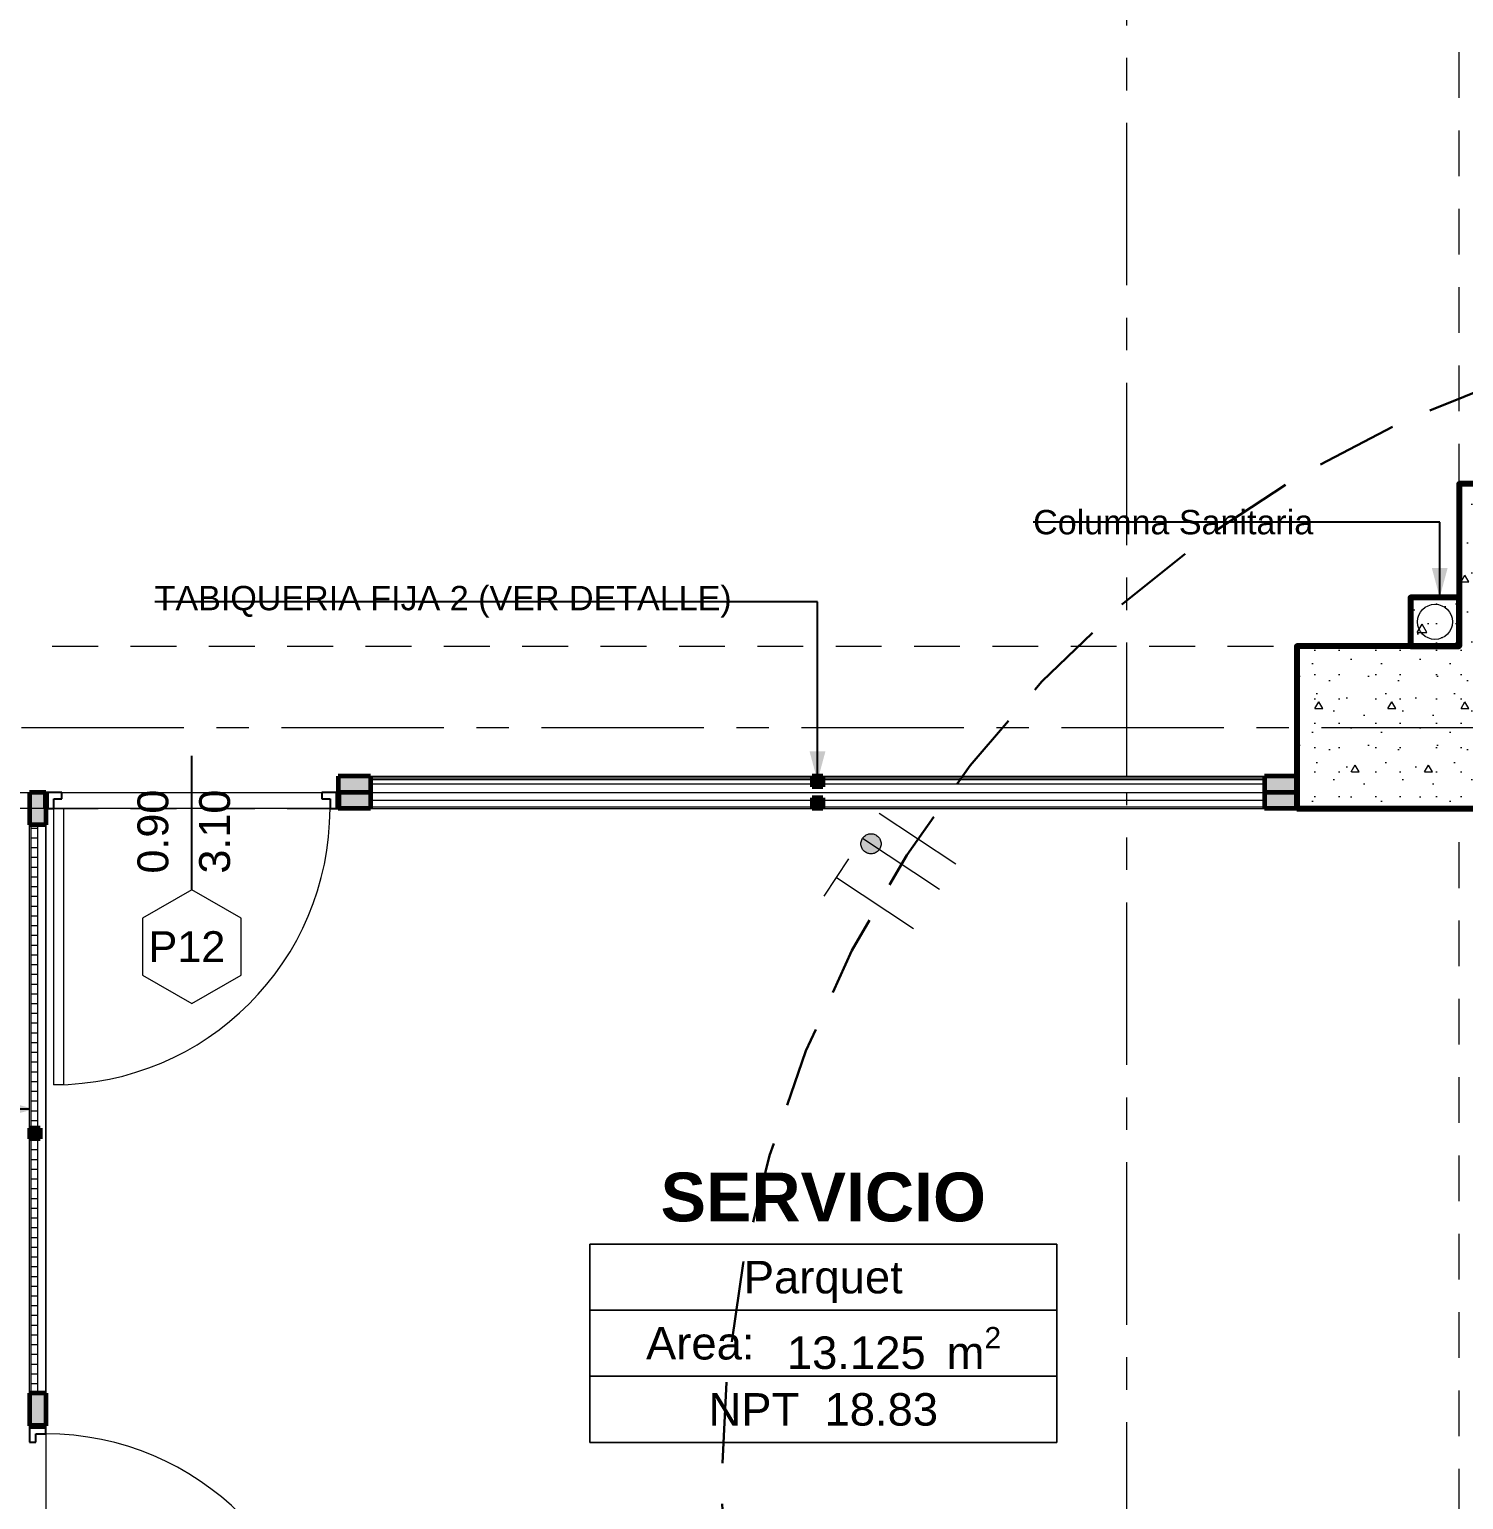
# Model space of a CAD drawing. Header units: inches. Extents: x -19 to 5698, y -728 to 92.
# Drawn here: x 416.67 to 421.083, y 27.573 to 32.099 of the extents above; entities that cross this region are included whole.
import ezdxf

# ---------------------------------------------------------------- set-up
doc = ezdxf.new("R2010")
doc.units = ezdxf.units.IN
doc.header["$MEASUREMENT"] = 0
doc.set_wipeout_variables(frame=1)
for name, pattern in [('HIDDEN', [0.375, 0.25, -0.125]), ('Hidden Line', [0.19561111164092998, 0.14111111164093, -0.05449999999999999]), ('Punto & Raya', [0.6499999999999999, 0.5, -0.07500000000000001, 0, -0.07500000000000001]), ('RAYITAS', [0.375, 0.25, -0.125]), ('Wipeout_Contour', [1, 0, -1])]:
    doc.linetypes.add(name, pattern=pattern)
doc.layers.get('0').update_dxf_attribs({"color": 61})
for name, color, linetype, lineweight in [('00 conduct tomacorr', 120, 'HIDDEN', 30), ('T-TECHO-E', 150, 'Continuous', 20), ('TOMACORRIENTE', 22, 'RAYITAS', 9)]:
    doc.layers.add(name, color=color, linetype=linetype, lineweight=lineweight)
for name, color, linetype in [('02 _ ARQ _ ALB _ Ejes Generales', 251, 'Continuous'), ('02 _ ARQ _ ALB _ Muros Interiores', 7, 'Continuous'), ('02 _ ARQ _ ZON _ Espacio.3D', 7, 'Continuous'), ('08 _ STR _ EXT _ 06 Columnas', 7, 'Continuous'), ('08 _ STR _ EXT _ 09 Vigas', 251, 'Continuous'), ('Acabado - Muros', 7, 'Continuous'), ('Estructura - Carga', 7, 'Continuous'), ('Marcador - Secciones', 7, 'Continuous'), ('MEP - HVAC', 7, 'Continuous'), ('Notas - Etiquetas', 7, 'Continuous')]:
    doc.layers.add(name, color=color, linetype=linetype)
doc.styles.add('Estilo_Generado_1', font='swisseb.ttf')
doc.styles.add('Estilo_Generado_4', font='swisse.ttf')
doc.styles.add('Estilo_Generado_7', font='swisse.ttf')
doc.dimstyles.new('Estilo_Generado__8', dxfattribs={"dimtxt": 0.18, "dimasz": 0.0912, "dimexe": 0.18, "dimexo": 0.0625, "dimgap": 0, "dimtad": 0, "dimtih": 1, "dimtoh": 1, "dimdec": 4, "dimzin": 0, "dimdsep": 46, "dimcen": 0.09, "dimadec": 0, "dimazin": 0, "dimtfac": 1, "dimtdec": 4, "dimtmove": 0, "dimatfit": 3, "dimldrblk": 'ARROWHEAD_5', "dimfxl": 1, "dimtolj": 1, "dimtzin": 0, "dimarcsym": 0})
pattern_1 = [(0, (370.0000762104419, 1.697355855867499e-08), (0, 0.0300000011921), [])]

# ---------------------------------------------------------------- blocks, each defined once
blk = doc.blocks.new('ARROWHEAD_5')
at = {"linetype": 'Continuous', "lineweight": 0}
blk.add_hatch(color=0, dxfattribs=at).paths.add_polyline_path([(-1, 0.2679), (0, 0), (-1, -0.2679)])
at = {"color": 0, "linetype": 'Continuous', "lineweight": 0}
blk.add_line((0, 0), (-1, 0), dxfattribs=at)
blk = doc.blocks.new('a')
at = {"layer": 'TOMACORRIENTE', "ltscale": 0.05}
h = blk.add_hatch(color=4, dxfattribs=at)
edge = h.paths.add_edge_path()
edge.add_arc((8.681340659677517e-07, 0.07519650031463243), 0.02105602172242709, 0, 360)
at = {"layer": 'TOMACORRIENTE', "color": 4}
for p, q in [((-0.1455289096584238, 0.09625420216161729), (-0.05149613484263682, 0.09625311656509439)), ((-0.09851252225053031, 0.09625365936335584), (-0.09851474842298558, -0.09657415667015812)), ((1.111223355110269e-06, 0.09625252203591117), (-1.111222900362918e-06, -0.09625252203591117)), ((0.06231964705284554, -0.09625324152125359), (0.06232186949910101, 0.09625180255034138))]:
    blk.add_line(p, q, dxfattribs=at)
blk.add_circle((8.681340659677517e-07, 0.07519650031463243), 0.02105602172264895, dxfattribs=at)
blk = doc.blocks.new('CABLE 3FACE')
at = {"layer": 'T-TECHO-E', "rotation": 59.94170052614085}
blk.add_blockref('a', (-1.138811267509254e-13, -1.968009089026168e-13), dxfattribs=at)

msp = doc.modelspace()

# ---------------------------------------------------------------- hatches: boundary and pattern name
at = {"layer": '08 _ STR _ EXT _ 06 Columnas', "linetype": 'Continuous', "lineweight": 9}
h = msp.add_hatch(dxfattribs=at)
h.set_pattern_fill('HORMIGÓN_EN_MASA_0002', style=0, pattern_type=2)
h.set_pattern_definition([(0, (370.0000762104419, 1.697355855867499e-08), (0, 0.3897114317029987), [0.024375, -0.200625]), (0, (370.1125762104421, 0.1948557248573936), (0, 0.3897114317029987), [0.024375, -0.200625]), (60.00000000000014, (370.0000762104419, 1.697355855867499e-08), (-0.3375000000000016, 0.1948557158514986), [0.024375, -0.200625]), (60.00000000000014, (370.2250762104418, 1.697355855867499e-08), (-0.3375000000000016, 0.1948557158514986), [0.024375, -0.200625]), (120.0000000000003, (370.0244512095478, 1.697355855867499e-08), (0.3375000000000002, 0.1948557158515009), [0.02437499999999999, -0.2006249999999999]), (120.0000000000003, (370.2494512140183, 1.697355855867499e-08), (0.3375000000000002, 0.1948557158515009), [0.02437499999999999, -0.2006249999999999]), (0, (370.0000762104419, 0.03750001697355856), (0, 0.075), [0, -0.075, 0, -0.1125]), (44.99999999999999, (370.0375762104418, 0.03750001697355856), (-0.05303300858899104, 0.05303300858899108), [0, -0.05624999999999999, 0, -0.09375])])
h.paths.add_polyline_path([(420.5700551342866, 29.70000023508707), (421.5700551342866, 29.70000023508707), (421.5700551342866, 30.70000023508707), (421.0700551342866, 30.70000023508687), (421.0700551342866, 30.20000023508712), (420.5700551342866, 30.20000023508745)])
at = {"layer": 'Estructura - Carga', "linetype": 'Continuous', "lineweight": 13}
h = msp.add_hatch(dxfattribs=at)
h.set_pattern_fill('HORMIGÓN_ARMADO_0002', color=251, style=0, pattern_type=2)
h.set_pattern_definition([(0, (370.0000762104419, 1.697355855867499e-08), (0, 0.3117691577510656), [0.0300000011921, -0.1500000059605]), (0, (370.0900762140182, 0.1558845894749596), (0, 0.3117691577510656), [0.0300000011921, -0.1500000059605]), (60.00000000000014, (370.0000762104419, 1.697355855867499e-08), (-0.2700000107289013, 0.1558845788755322), [0.0300000011921, -0.1500000059605]), (60.00000000000014, (370.1800762175944, 1.697355855867499e-08), (-0.2700000107289013, 0.1558845788755322), [0.0300000011921, -0.1500000059605]), (120.0000000000003, (370.030076211634, 1.697355855867499e-08), (0.2700000107289002, 0.1558845788755341), [0.03000000119209999, -0.1500000059604999]), (120.0000000000003, (370.2100762187865, 1.697355855867499e-08), (0.2700000107289002, 0.1558845788755341), [0.03000000119209999, -0.1500000059604999]), (0, (370.0000762104419, 0.03000001816565856), (0, 0.0600000023842), [0, -0.0600000023842, 0, -0.0900000035763]), (44.99999999999999, (370.030076211634, 0.03000001816565856), (-0.04242640855707682, 0.04242640855707686), [0, -0.04500000178815, 0, -0.07500000298025])])
h.paths.add_polyline_path([(420.9200551342869, 30.20000039029689), (421.0700551342866, 30.20000039029689), (421.0700551342866, 30.35000039029689), (420.9200551342869, 30.35000039029689)])

# ---------------------------------------------------------------- linework, layer by layer
at = {"layer": '02 _ ARQ _ ALB _ Ejes Generales', "color": 251, "linetype": 'Punto & Raya', "lineweight": 13, "true_color": 0x636466}
msp.add_line((375.8454747626183, 29.95000032164161), (424.5700551342866, 29.95000032164161), dxfattribs=at)
at = {"layer": '02 _ ARQ _ ALB _ Muros Interiores', "color": 152, "linetype": 'Continuous', "lineweight": 25}
msp.add_line((417.1700592984294, 29.45000034611759), (417.1700592984294, 29.86250034611759), dxfattribs=at)
at = {"layer": '02 _ ARQ _ ALB _ Muros Interiores', "color": 7, "linetype": 'Continuous', "lineweight": 80}
for p, q in [((416.7200592984295, 29.75000034611759), (416.7200592984295, 29.70000034611759)), ((416.7200592984295, 29.75000034611759), (416.7200592984295, 29.70000034611759)), ((416.7200592984295, 29.75000034611759), (416.7200592984295, 29.70000034611759)), ((417.6200592984296, 29.75000034611759), (417.6200592984296, 29.70000034611759)), ((417.6200592984296, 29.75000034611759), (417.6200592984296, 29.70000034611759)), ((417.6200592984296, 29.75000034611759), (417.6200592984296, 29.70000034611759)), ((416.6700841187999, 27.80000026295211), (416.7200841188001, 27.80000026295211)), ((416.6700841187999, 27.80000026295211), (416.7200841188001, 27.8000002629521)), ((416.6700841187999, 27.80000026295211), (416.7200841188001, 27.8000002629521))]:
    msp.add_line(p, q, dxfattribs=at)
at = {"layer": '02 _ ARQ _ ALB _ Muros Interiores', "color": 165, "linetype": 'Continuous', "lineweight": 25}
for p, q in [((416.7200592984295, 29.75000034611759), (416.7200592984295, 29.70000034611759)), ((416.7700592984297, 29.75000034611759), (416.7200592984295, 29.75000034611759)), ((416.7700592984297, 29.73000034611759), (416.7700592984297, 29.75000034611759)), ((417.5700592984294, 29.75000034611759), (417.5700592984294, 29.73000034611759)), ((417.6200592984296, 29.75000034611759), (417.5700592984294, 29.75000034611759)), ((417.6200592984296, 29.70000034611759), (417.6200592984296, 29.75000034611759)), ((416.7200592984295, 29.70000034611759), (416.7450592984296, 29.70000034611759)), ((416.7450592984296, 29.70000034611759), (416.7450592984296, 29.73000034611759)), ((416.7450592984296, 29.73000034611759), (416.7700592984297, 29.73000034611759)), ((417.5700592984294, 29.73000034611759), (417.5950592984295, 29.73000034611759)), ((417.5950592984295, 29.73000034611759), (417.5950592984295, 29.70000034611759)), ((417.5950592984295, 29.70000034611759), (417.6200592984296, 29.70000034611759)), ((416.7200841188001, 27.8000002629521), (416.6700841187999, 27.80000026295211)), ((416.6700841187999, 27.80000026295211), (416.6700841187999, 27.75000026295211)), ((416.7200841188001, 27.7750002629521), (416.7200841188001, 27.8000002629521)), ((416.6700841187999, 27.75000026295211), (416.6900841187999, 27.75000026295211)), ((416.6900841187999, 27.75000026295211), (416.6900841187999, 27.7750002629521)), ((416.6900841187999, 27.7750002629521), (416.7200841188001, 27.7750002629521))]:
    msp.add_line(p, q, dxfattribs=at)
at = {"layer": '02 _ ARQ _ ALB _ Muros Interiores', "color": 165, "linetype": 'Continuous', "lineweight": 15}
for p, q in [((416.7450592984296, 28.85000034611759), (416.7450592984296, 29.70000034611759)), ((416.7450592984296, 29.70000034611759), (416.7750592984294, 29.70000034611759)), ((416.7750592984294, 29.70000034611759), (416.7750592984294, 28.85000034611759)), ((416.7750592984294, 28.85000034611759), (416.7450592984296, 28.85000034611759))]:
    msp.add_line(p, q, dxfattribs=at)
at = {"layer": '02 _ ARQ _ ALB _ Muros Interiores', "color": 251, "linetype": 'Continuous', "lineweight": 13, "flags": 128}
msp.add_lwpolyline([(417.1700592984294, 29.10000034611759), (417.3216137440918, 29.18750034611759), (417.3216137440918, 29.36250034611759), (417.1700592984294, 29.45000034611759), (417.0185048527674, 29.36250034611759), (417.0185048527674, 29.18750034611759)], close=True, dxfattribs=at)
at = {"layer": '02 _ ARQ _ ALB _ Muros Interiores', "color": 165, "linetype": 'Continuous', "lineweight": 15}
for centre, radius, start, end in [((416.7450592984296, 29.70000034611758), 0.8499999999999979, 270, 0), ((416.7200841188001, 26.92500026295211), 0.8500000000000014, 0, 90)]:
    msp.add_arc(centre, radius, start, end, dxfattribs=at)
at = {"layer": '02 _ ARQ _ ZON _ Espacio.3D', "color": 251, "linetype": 'Continuous', "lineweight": 13}
for p, q in [((419.8310792600146, 28.3593901417997), (418.3945635457285, 28.3593901417997)), ((418.3945635457285, 28.3593901417997), (418.3945635457285, 27.74867585608542)), ((418.3945635457285, 28.3593901417997), (419.8310792600146, 28.3593901417997)), ((418.3945635457285, 28.15581871322827), (418.3945635457285, 28.3593901417997)), ((419.8310792600146, 27.74867585608542), (419.8310792600146, 28.3593901417997)), ((419.8310792600146, 28.3593901417997), (419.8310792600146, 28.15581871322827)), ((419.8310792600146, 28.15581871322827), (418.3945635457285, 28.15581871322827)), ((418.3945635457285, 28.15581871322827), (419.8310792600146, 28.15581871322827)), ((418.3945635457285, 27.95224728465685), (418.3945635457285, 28.15581871322827)), ((419.8310792600146, 28.15581871322827), (419.8310792600146, 27.95224728465685)), ((419.8310792600146, 27.95224728465685), (418.3945635457285, 27.95224728465685)), ((418.3945635457285, 27.95224728465685), (419.8310792600146, 27.95224728465685)), ((418.3945635457285, 27.74867585608542), (418.3945635457285, 27.95224728465685)), ((419.8310792600146, 27.95224728465685), (419.8310792600146, 27.74867585608542)), ((418.3945635457285, 27.74867585608542), (419.8310792600146, 27.74867585608542)), ((419.8310792600146, 27.74867585608542), (418.3945635457285, 27.74867585608542))]:
    msp.add_line(p, q, dxfattribs=at)
at = {"layer": '02 _ ARQ _ ZON _ Espacio.3D', "color": 254, "linetype": 'Continuous', "lineweight": 0, "flags": 128}
for points in [[(414.0700551383388, 31.00000032163725), (414.5700551383388, 31.00000032163739), (414.5700551383388, 29.74998101347711), (420.5700481401236, 29.7500003533238), (420.5700700919906, 30.20000023508768), (421.0700700919906, 30.20000023508735), (421.0700700919906, 30.7000002350871), (421.4200331329425, 30.70000021467843), (421.4200411236543, 31.90000021465182), (422.7701087219957, 31.89905952730669), (422.770109059792, 32.79905952730714), (421.4200427222654, 32.79906003402607), (421.4200401648254, 39.0000003212873), (421.0700551342898, 39.00000029845612), (421.0700551342902, 39.4000002984563), (420.6700551342901, 39.40000029845626), (420.6700331921379, 39.75049862547314), (414.5700401676054, 39.75049861763148), (414.5700551381133, 39.0000002956283), (414.0700551381133, 39.0000002956283)], [(421.420077084535, 26.99999999187103), (421.4200770845359, 29.70000023508712), (393.0700473158809, 29.70000032163695)]]:
    msp.add_lwpolyline(points, dxfattribs=at)
msp.add_lwpolyline([(421.4200770845359, 29.70000023508734), (416.7200771330586, 29.70000035332407), (416.7200771330586, 26.90000026295063), (421.0700770845347, 26.9000002629506), (421.0700770845347, 26.99999999187094), (421.4200770864782, 26.99999999041278)], close=True, dxfattribs=at)
at = {"layer": '08 _ STR _ EXT _ 06 Columnas', "color": 7, "linetype": 'Continuous', "lineweight": 80, "flags": 128}
msp.add_lwpolyline([(420.5700551342866, 29.70000023508707), (421.5700551342866, 29.70000023508707), (421.5700551342866, 30.70000023508707), (421.0700551342866, 30.70000023508687), (421.0700551342866, 30.20000023508712), (420.5700551342866, 30.20000023508745)], close=True, dxfattribs=at)
at = {"layer": '08 _ STR _ EXT _ 09 Vigas', "color": 251, "linetype": 'Hidden Line', "lineweight": 13, "true_color": 0x636466}
for p, q in [((421.0700551342866, 30.20000032162744), (421.0700551342866, 39.40000029562581)), ((414.5700551383466, 30.20000032162964), (421.0700551342866, 30.20000032162744)), ((421.0700551342866, 17.40000023503371), (421.0700551342866, 29.70000032162744))]:
    msp.add_line(p, q, dxfattribs=at)
at = {"layer": 'Acabado - Muros', "color": 7, "linetype": 'Continuous', "lineweight": 60}
for p, q in [((417.6200592861783, 29.80000683593518), (417.6200592861783, 29.75000683593517)), ((420.5700699129497, 29.80000789146994), (420.5700699129497, 29.75000789146994)), ((416.7200592984282, 29.75000054207413), (416.6700592984321, 29.74999990565443)), ((417.620059158492, 29.75000032163459), (417.620059158492, 29.70000032163459)), ((420.5700701030387, 29.75000032163458), (420.5700701030387, 29.70000032163458)), ((416.7200841188005, 27.80000021391395), (416.6700841188044, 27.79999957749425))]:
    msp.add_line(p, q, dxfattribs=at)
at = {"layer": 'Estructura - Carga', "color": 7, "linetype": 'Continuous', "lineweight": 80, "flags": 128}
msp.add_lwpolyline([(420.9200551342869, 30.20000039029689), (421.0700551342866, 30.20000039029689), (421.0700551342866, 30.35000039029689), (420.9200551342869, 30.35000039029689)], close=True, dxfattribs=at)
at = {"layer": 'MEP - HVAC', "color": 7, "linetype": 'Continuous', "lineweight": 13, "flags": 128}
msp.add_lwpolyline([(420.9950551342899, 30.22099973014181, -0.9999999999999999), (420.9950551342899, 30.3289997301418, -0.9999999999999999)], format="xyb", close=True, dxfattribs=at)

# ---------------------------------------------------------------- texts
at = {"layer": '02 _ ARQ _ ALB _ Muros Interiores', "color": 5, "lineweight": 25, "char_height": 0.095, "attachment_point": 7, "rotation": 89.99999999999999, "style": 'Estilo_Generado_4'}
for s, insert in [('\\A1;{\\pql;\\pt0;\\fSwis721 Ex BT|b0|i0|c0|p34;0.90\\fSwis721 Ex BT|b0|i0|c0|p34;\\A1{\\H.66x;\\S^  ;}\\fSwis721 Ex BT|b0|i0|c0|p34;\\fSwis721 Ex BT|b0|i0|c0|p34;}', (417.1251647984295, 29.50000034611759)), ('\\A1;{\\pql;\\pt0;\\fSwis721 Ex BT|b0|i0|c0|p34;3.10\\fSwis721 Ex BT|b0|i0|c0|p34;\\A1{\\H.66x;\\S^  ;}\\fSwis721 Ex BT|b0|i0|c0|p34;\\fSwis721 Ex BT|b0|i0|c0|p34;}', (417.3150345127156, 29.50000034611759))]:
    msp.add_mtext(s, dxfattribs=dict(at, insert=insert))
at = {"layer": '02 _ ARQ _ ALB _ Muros Interiores', "color": 5, "lineweight": 25, "insert": (417.0367335484293, 29.2275005604033), "char_height": 0.095, "attachment_point": 7, "style": 'Estilo_Generado_4'}
msp.add_mtext('\\A1;{\\pql;\\pt0;\\fSwis721 Ex BT|b0|i0|c0|p34;P12\\fSwis721 Ex BT|b0|i0|c0|p34;\\fSwis721 Ex BT|b0|i0|c0|p34;\\fSwis721 Ex BT|b0|i0|c0|p34;}', dxfattribs=at)
at = {"layer": '02 _ ARQ _ ZON _ Espacio.3D', "color": 251, "lineweight": 25, "attachment_point": 2}
for s, insert, char_height, style in [('\\A1;{\\pqc;\\pt0;\\fSwis721 Ex BT|b1|i0|c0|p34;SERVICIO}', (419.1128214028718, 28.57932442751398), 0.15, 'Estilo_Generado_1'), ('\\A1;{\\pqc;\\pt0;\\fSwis721 Ex BT|b0|i0|c238|p34;Parquet}', (419.1128214028718, 28.30760442751399), 0.1, 'Estilo_Generado_7'), ('\\A1;{\\pqc;\\pt0;\\fSwis721 Ex BT|b0|i0|c238|p34;Area: }', (418.7343066528715, 28.10403299894256), 0.1, 'Estilo_Generado_7'), ('\\A1;{\\pqc;\\pt0,0.3;\\fSwis721 Ex BT|b0|i0|c238|p34;13.125\\fSwis721 Ex BT|b0|i0|c238|p34;\\A1{\\H.66x;\\S^  ;}\\fSwis721 Ex BT|b0|i0|c238|p34; m\\fSwis721 Ex BT|b0|i0|c238|p34;\\A1{\\H.66x;\\S2^  ;}}', (419.3304216528718, 28.10403299894256), 0.1, 'Estilo_Generado_7'), ('\\A1;{\\pqc;\\pt0;\\fSwis721 Ex BT|b0|i0|c238|p34;NPT  18.83}', (419.1128214028718, 27.90046157037113), 0.1, 'Estilo_Generado_7')]:
    msp.add_mtext(s, dxfattribs=dict(at, insert=insert, char_height=char_height, style=style))
at = {"layer": 'Notas - Etiquetas', "color": 5, "linetype": 'Continuous', "lineweight": 35, "insert": (419.7586681425832, 30.58137954870161), "char_height": 0.07500000000000001, "attachment_point": 4, "style": 'Estilo_Generado_4'}
msp.add_mtext('\\A1;{\\pql;\\fSwis721 Ex BT|b0|i0|c0|p34;Columna Sanitaria}', dxfattribs=at)
at = {"layer": 'Notas - Etiquetas', "color": 171, "linetype": 'Continuous', "lineweight": 13, "insert": (417.0554640205405, 30.33682922098021), "char_height": 0.07500000000000001, "attachment_point": 4, "rotation": 2.050083703766039e-05, "style": 'Estilo_Generado_4'}
msp.add_mtext('\\A1;{\\pql;\\fSwis721 Ex BT|b0|i0|c0|p34;TABIQUERIA FIJA 2 (VER DETALLE)\\fSwis721 Ex BT|b0|i0|c0|p34; }', dxfattribs=at)

# ---------------------------------------------------------------- leaders
at = {"layer": 'Notas - Etiquetas', "color": 144, "linetype": 'Continuous', "lineweight": 13, "annotation_type": 0, "has_hookline": 1, "hookline_direction": 1, "text_width": 1.017139959432049}
msp.add_leader([(421.009741845276, 30.35000039029689), (421.009741845276, 30.58137954870161), (419.7586681425832, 30.58137954870161)], dimstyle='Estilo_Generado__8', dxfattribs=at)
at = {"layer": 'Notas - Etiquetas', "color": 144, "linetype": 'Continuous', "lineweight": 13, "annotation_type": 0, "has_hookline": 1, "text_width": 1.94817444219067}
for points, hookline_direction, horizontal_direction in [([(419.095064682685, 29.78500736370258), (419.0950644819604, 30.33682993257804), (417.0554640205405, 30.33682922098021)], 1, (0.9999999999999362, 3.57807105721967e-07, 0)), ([(416.6850717086177, 28.77499989690043), (416.2792682450331, 28.7749948482917), (416.2792682450331, 28.71401468397363)], 0, (1.272839404489742e-05, -0.999999999918994, 0))]:
    msp.add_leader(points, dimstyle='Estilo_Generado__8', dxfattribs=dict(at, hookline_direction=hookline_direction, horizontal_direction=horizontal_direction))

# ---------------------------------------------------------------- next in the draw order: wipeouts: each hides what was drawn before it
at = {"color": 254, "linetype": 'Wipeout_Contour', "lineweight": 0, "ltscale": 19596.56106953145}
msp.add_wipeout([(419.0952457505809, 29.733000320900306), (419.11174575021363, 29.733000320900306), (419.11174575021363, 29.70000032163458), (420.47007004081655, 29.70000032163458), (420.47007004081655, 29.750000323035056), (419.0952457505809, 29.750000323035056)], dxfattribs=at).dxf.layer = 'Acabado - Muros'
at = {"color": 254, "linetype": 'Wipeout_Contour', "lineweight": 0, "ltscale": 19578.04870199907}
msp.add_wipeout([(416.7200605702015, 29.65000030133656), (416.6700605712745, 29.64999966764875), (416.6700724529206, 28.716499651239015), (416.7030724513489, 28.71650006889689), (416.7030726673784, 28.69999994726598), (416.720072667878, 28.700000163295915)], dxfattribs=at).dxf.layer = 'Acabado - Muros'

# ---------------------------------------------------------------- next in the draw order: linework, layer by layer
at = {"layer": 'Acabado - Muros', "color": 7, "linetype": 'Continuous', "lineweight": 60}
for p, q in [((416.7200592984282, 29.75000054207413), (416.7200605712674, 29.65000054208223)), ((420.5700701030387, 29.75000032163458), (420.4700701030388, 29.75000032163458))]:
    msp.add_line(p, q, dxfattribs=at)

# ---------------------------------------------------------------- next in the draw order: wipeouts: each hides what was drawn before it
at = {"color": 254, "linetype": 'Wipeout_Contour', "lineweight": 0, "ltscale": 19589.04336003283}
msp.add_wipeout([(417.72005915360046, 29.750000319956715), (417.72005915360046, 29.70000032163459), (419.07874574376024, 29.70000032163459), (419.07874574376024, 29.7330003288223), (419.09524574735383, 29.7330003288223), (419.09524574735383, 29.750000319956715)], dxfattribs=at).dxf.layer = 'Acabado - Muros'
at = {"color": 254, "linetype": 'Wipeout_Contour', "lineweight": 0, "ltscale": 19578.03465274754}
msp.add_wipeout([(416.6700728790691, 28.68349964983346), (416.6700828436922, 27.899999577763), (416.72008284088434, 27.90000021043749), (416.7200726572581, 28.700000287178053), (416.70307266940637, 28.700000068175346), (416.7030728762423, 28.683500075672058)], dxfattribs=at).dxf.layer = 'Acabado - Muros'

# ---------------------------------------------------------------- next in the draw order: linework, layer by layer
at = {"layer": 'Acabado - Muros', "color": 7, "linetype": 'Continuous', "lineweight": 60}
for p, q in [((417.7200591584919, 29.75000032163459), (417.620059158492, 29.75000032163459)), ((416.7200828459613, 27.90000021390585), (416.7200841188005, 27.80000021391395))]:
    msp.add_line(p, q, dxfattribs=at)
at = {"layer": 'Acabado - Muros', "color": 251, "linetype": 'Continuous', "lineweight": 13, "flags": 128}
for points in [[(417.7200591536007, 29.75000032163459), (419.0952457509479, 29.75000032163459), (420.4700700408166, 29.75000032163458)], [(417.7200591536007, 29.70000032163459), (419.0787457509496, 29.70000032163459)], [(419.1117457509476, 29.70000032163459), (420.4700700408166, 29.70000032163458)], [(416.6700724532284, 28.71649965280486), (416.6700605712745, 29.64999966491697)], [(416.7200828459595, 27.9000002141826), (416.7200726632441, 28.70000016077432), (416.7200605712701, 29.65000030133656)], [(416.6700828459634, 27.899999577763), (416.6700728732676, 28.68349965280474)]]:
    msp.add_lwpolyline(points, dxfattribs=at)

# ---------------------------------------------------------------- next in the draw order: wipeouts: each hides what was drawn before it
at = {"color": 254, "linetype": 'Wipeout_Contour', "lineweight": 0, "ltscale": 13059.08276731367}
msp.add_wipeout([(419.078745750948, 29.70500032163458), (419.078745750948, 29.72500032163458), (417.7200591046883, 29.72500032163458), (417.7200591046883, 29.70500032163458)], dxfattribs=at).dxf.layer = 'Acabado - Muros'
at = {"color": 254, "linetype": 'Wipeout_Contour', "lineweight": 0, "ltscale": 13064.64855872236}
msp.add_wipeout([(420.470070066742, 29.70500032163457), (420.470070066742, 29.725000321634575), (419.1117457509479, 29.725000321634575), (419.1117457509479, 29.70500032163457)], dxfattribs=at).dxf.layer = 'Acabado - Muros'
at = {"color": 254, "linetype": 'Wipeout_Contour', "lineweight": 0, "ltscale": 13052.2066463546}
msp.add_wipeout([(416.6750605712728, 29.649999835789952), (416.67507245323037, 28.71649971645041), (416.69507245322853, 28.71649997101829), (416.695060571271, 29.650000090357832)], dxfattribs=at).dxf.layer = 'Acabado - Muros'
at = {"color": 254, "linetype": 'Wipeout_Contour', "lineweight": 0, "ltscale": 13052.17524717059}
msp.add_wipeout([(416.67507287326754, 28.683499716453085), (416.67508284596516, 27.89999964417321), (416.6950828459633, 27.89999989874109), (416.6950728732657, 28.683499971020964)], dxfattribs=at).dxf.layer = 'Acabado - Muros'

# ---------------------------------------------------------------- next in the draw order: hatches: boundary and pattern name
at = {"layer": 'Acabado - Muros', "linetype": 'Continuous', "lineweight": 0}
for points in [[(416.6700605712713, 29.64999990566253), (416.7200605712674, 29.65000054208223), (416.7200592984282, 29.75000054207413), (416.6700592984321, 29.74999990565443)], [(417.7200591584919, 29.70000032163459), (417.7200591584919, 29.75000032163459), (417.620059158492, 29.75000032163459), (417.620059158492, 29.70000032163459)], [(420.4700701030388, 29.70000032163458), (420.5700701030387, 29.70000032163458), (420.5700701030387, 29.75000032163458), (420.4700701030388, 29.75000032163458)], [(419.1117457509481, 29.73300032163459), (419.0787457509482, 29.73300032163459), (419.0787457509482, 29.70000032163459), (419.1117457509481, 29.70000032163459)], [(416.7030724532278, 28.71650007284545), (416.6700724532307, 28.71649965280845), (416.6700728732676, 28.68349965281112), (416.7030728732648, 28.68350007284813)], [(416.6700828459652, 27.89999957748615), (416.6700841188044, 27.79999957749425), (416.7200841188005, 27.80000021391395), (416.7200828459613, 27.90000021390585)]]:
    msp.add_hatch(color=254, dxfattribs=at).paths.add_polyline_path(points)
h = msp.add_hatch(dxfattribs=at)
h.set_pattern_fill('CONTRACHAPADO_0002', color=254, style=0, pattern_type=2)
h.set_pattern_definition(pattern_1)
h.paths.add_polyline_path([(416.6750605712728, 29.64999983578995), (416.6750724532303, 28.71649971645041), (416.6950724532285, 28.71649997101829), (416.6950605712709, 29.65000009035783)])
h = msp.add_hatch(dxfattribs=at)
h.set_pattern_fill('CONTRACHAPADO_0002', color=254, style=0, pattern_type=2)
h.set_pattern_definition(pattern_1)
h.paths.add_polyline_path([(416.6750728732673, 28.68349971645308), (416.6750828459649, 27.89999964417321), (416.695082845963, 27.89999989874109), (416.6950728732654, 28.68349997102096)])

# ---------------------------------------------------------------- next in the draw order: linework, layer by layer
at = {"layer": '08 _ STR _ EXT _ 09 Vigas', "color": 251, "linetype": 'Hidden Line', "lineweight": 13, "true_color": 0x636466}
msp.add_line((414.5700551383466, 29.70000032162964), (421.0700551342866, 29.70000032162744), dxfattribs=at)
at = {"layer": 'Acabado - Muros', "color": 7, "linetype": 'Continuous', "lineweight": 60}
for p, q in [((416.6700592984321, 29.74999990565443), (416.6700605712713, 29.64999990566253)), ((417.7200591584919, 29.75000032163459), (417.7200591584919, 29.70000032163459)), ((420.4700701030388, 29.75000032163458), (420.4700701030388, 29.70000032163458)), ((417.7200591584919, 29.70000032163459), (417.620059158492, 29.70000032163459)), ((419.1117457509481, 29.73300032163459), (419.0787457509482, 29.73300032163459)), ((419.0787457509482, 29.73300032163459), (419.0787457509482, 29.70000032163459)), ((419.1117457509481, 29.70000032163459), (419.0787457509482, 29.70000032163459)), ((419.1117457509481, 29.73300032163459), (419.1117457509481, 29.70000032163459)), ((420.5700701030387, 29.70000032163458), (420.4700701030388, 29.70000032163458)), ((416.7200605712674, 29.65000054208223), (416.6700605712713, 29.64999990566253)), ((416.7030724532278, 28.71650007284545), (416.6700724532307, 28.71649965280845)), ((416.6700724532307, 28.71649965280845), (416.6700728732676, 28.68349965281112)), ((416.7030724532278, 28.71650007284545), (416.7030728732648, 28.68350007284813)), ((416.7030728732648, 28.68350007284813), (416.6700728732676, 28.68349965281112)), ((416.7200828459613, 27.90000021390585), (416.6700828459652, 27.89999957748615)), ((416.6700828459652, 27.89999957748615), (416.6700841188044, 27.79999957749425))]:
    msp.add_line(p, q, dxfattribs=at)
at = {"layer": 'Acabado - Muros', "color": 7, "linetype": 'Continuous', "lineweight": 13, "flags": 128}
for points in [[(419.0787457509482, 29.70500032163458), (419.0787457509482, 29.72500032163458), (417.7200591046885, 29.72500032163458), (417.7200591046885, 29.70500032163458)], [(420.4700700667422, 29.70500032163457), (420.4700700667422, 29.72500032163457), (419.1117457509481, 29.72500032163457), (419.1117457509481, 29.70500032163457)], [(416.6750605712728, 29.64999983578995), (416.6950605712709, 29.65000009035783), (416.6950724532285, 28.71649997101829), (416.6750724532303, 28.71649971645041)], [(416.6750728732673, 28.68349971645308), (416.6950728732654, 28.68349997102096), (416.695082845963, 27.89999989874109), (416.6750828459649, 27.89999964417321)]]:
    msp.add_lwpolyline(points, close=True, dxfattribs=at)
at = {"layer": 'Marcador - Secciones', "color": 251, "linetype": 'Punto & Raya', "lineweight": 13, "true_color": 0x636466}
msp.add_line((420.0454756564368, 46.21105478942949), (420.0454756564368, 0.9471864490892217), dxfattribs=at)

# ---------------------------------------------------------------- next in the draw order: block references
at = {"layer": '00 conduct tomacorr', "xscale": 1.47256122672843, "yscale": 1.47256122672843, "zscale": 1.47256122672843, "rotation": 356.5106028657755}
msp.add_blockref('CABLE 3FACE', (419.3520415077692, 29.53047558810708), dxfattribs=at)

# ---------------------------------------------------------------- next in the draw order: wipeouts: each hides what was drawn before it
at = {"color": 254, "linetype": 'Wipeout_Contour', "lineweight": 0, "ltscale": 19596.55768086995}
msp.add_wipeout([(419.0952457411618, 29.767007364848705), (419.0952457411618, 29.75000736376737), (420.4700699254732, 29.750007861344155), (420.4700699047408, 29.80000785964635), (419.1117457190399, 29.800007362069564), (419.1117457190399, 29.767007364848705)], dxfattribs=at).dxf.layer = 'Acabado - Muros'

# ---------------------------------------------------------------- next in the draw order: linework, layer by layer
at = {"layer": 'Acabado - Muros', "color": 7, "linetype": 'Continuous', "lineweight": 60}
msp.add_line((420.5700699129497, 29.75000789146994), (420.4700699129498, 29.75000789146994), dxfattribs=at)

# ---------------------------------------------------------------- next in the draw order: wipeouts: each hides what was drawn before it
at = {"color": 254, "linetype": 'Wipeout_Contour', "lineweight": 0, "ltscale": 19589.03997122174}
msp.add_wipeout([(417.7200592758679, 29.800006864598714), (417.72005929660577, 29.75000687171589), (419.0952457407577, 29.75000736942222), (419.0952457407577, 29.767007358707275), (419.07874571822117, 29.767007358707275), (419.07874571822117, 29.800007362305045)], dxfattribs=at).dxf.layer = 'Acabado - Muros'

# ---------------------------------------------------------------- next in the draw order: linework, layer by layer
at = {"layer": 'Acabado - Muros', "color": 7, "linetype": 'Continuous', "lineweight": 60}
msp.add_line((417.7200592861786, 29.75000683593517), (417.6200592861783, 29.75000683593517), dxfattribs=at)
at = {"layer": 'Acabado - Muros', "color": 251, "linetype": 'Continuous', "lineweight": 13, "flags": 128}
for points in [[(417.7200592758677, 29.80000687171588), (419.0787457277193, 29.80000735786355)], [(419.1117457218188, 29.80000736967118), (420.4700699075825, 29.80000785568923)], [(417.7200592937579, 29.75000687171589), (419.0952457343419, 29.75000736376737), (420.4700699254731, 29.75000785568923)]]:
    msp.add_lwpolyline(points, dxfattribs=at)

# ---------------------------------------------------------------- next in the draw order: wipeouts: each hides what was drawn before it
at = {"color": 254, "linetype": 'Wipeout_Contour', "lineweight": 0, "ltscale": 13059.08531922195}
msp.add_wipeout([(419.07874571824095, 29.79500735786353), (417.7200592282211, 29.79500687171585), (417.720059235377, 29.77500687171585), (419.07874572539686, 29.775007357863533)], dxfattribs=at).dxf.layer = 'Acabado - Muros'
at = {"color": 254, "linetype": 'Wipeout_Contour', "lineweight": 0, "ltscale": 13064.65110899996}
msp.add_wipeout([(420.47006990937194, 29.795007855689217), (419.1117457182409, 29.795007369671172), (419.1117457253968, 29.775007369671172), (420.47006991652785, 29.77500785568922)], dxfattribs=at).dxf.layer = 'Acabado - Muros'

# ---------------------------------------------------------------- next in the draw order: hatches: boundary and pattern name
at = {"layer": 'Acabado - Muros', "linetype": 'Continuous', "lineweight": 0}
for points in [[(417.7200592861786, 29.80000683593518), (417.6200592861783, 29.80000683593518), (417.6200592861783, 29.75000683593517), (417.7200592861786, 29.75000683593517)], [(419.1117457218188, 29.76700736376736), (419.1117457218188, 29.80000736376736), (419.0787457218189, 29.80000736376736), (419.0787457218189, 29.76700736376736)], [(420.4700699129498, 29.80000789146994), (420.4700699129498, 29.75000789146994), (420.5700699129497, 29.75000789146994), (420.5700699129497, 29.80000789146994)]]:
    msp.add_hatch(color=254, dxfattribs=at).paths.add_polyline_path(points)
h = msp.add_hatch(dxfattribs=at)
h.set_pattern_fill('CONTRACHAPADO_0002', color=254, style=0, pattern_type=2)
h.set_pattern_definition(pattern_1)
h.paths.add_polyline_path([(419.078745718241, 29.79500735786353), (417.7200592282211, 29.79500687171585), (417.720059235377, 29.77500687171585), (419.0787457253969, 29.77500735786354)])
h = msp.add_hatch(dxfattribs=at)
h.set_pattern_fill('CONTRACHAPADO_0002', color=254, style=0, pattern_type=2)
h.set_pattern_definition(pattern_1)
h.paths.add_polyline_path([(420.4700699093719, 29.79500785568921), (419.1117457182409, 29.79500736967117), (419.1117457253968, 29.77500736967117), (420.4700699165278, 29.77500785568922)])

# ---------------------------------------------------------------- next in the draw order: linework, layer by layer
at = {"layer": '00 conduct tomacorr'}
msp.add_arc((422.42019704771, 27.60766815698712), 3.619955050008286, 103.5830640360291, 191.2733954588994, dxfattribs=at)
at = {"layer": 'Acabado - Muros', "color": 7, "linetype": 'Continuous', "lineweight": 60}
for p, q in [((417.7200592861786, 29.80000683593518), (417.6200592861783, 29.80000683593518)), ((417.7200592861786, 29.80000683593518), (417.7200592861786, 29.75000683593517)), ((419.1117457218188, 29.80000736376736), (419.0787457218189, 29.80000736376736)), ((419.0787457218189, 29.80000736376736), (419.0787457218189, 29.76700736376736)), ((419.1117457218188, 29.80000736376736), (419.1117457218188, 29.76700736376736)), ((420.4700699129498, 29.80000789146994), (420.4700699129498, 29.75000789146994)), ((420.5700699129497, 29.80000789146994), (420.4700699129498, 29.80000789146994)), ((419.1117457218188, 29.76700736376736), (419.0787457218189, 29.76700736376736))]:
    msp.add_line(p, q, dxfattribs=at)
at = {"layer": 'Acabado - Muros', "color": 7, "linetype": 'Continuous', "lineweight": 13, "flags": 128}
for points in [[(419.078745718241, 29.79500735786353), (419.0787457253969, 29.77500735786354), (417.720059235377, 29.77500687171585), (417.7200592282211, 29.79500687171585)], [(420.4700699093719, 29.79500785568921), (420.4700699165278, 29.77500785568922), (419.1117457253968, 29.77500736967117), (419.1117457182409, 29.79500736967117)]]:
    msp.add_lwpolyline(points, close=True, dxfattribs=at)

doc.saveas('drawing.dxf')
